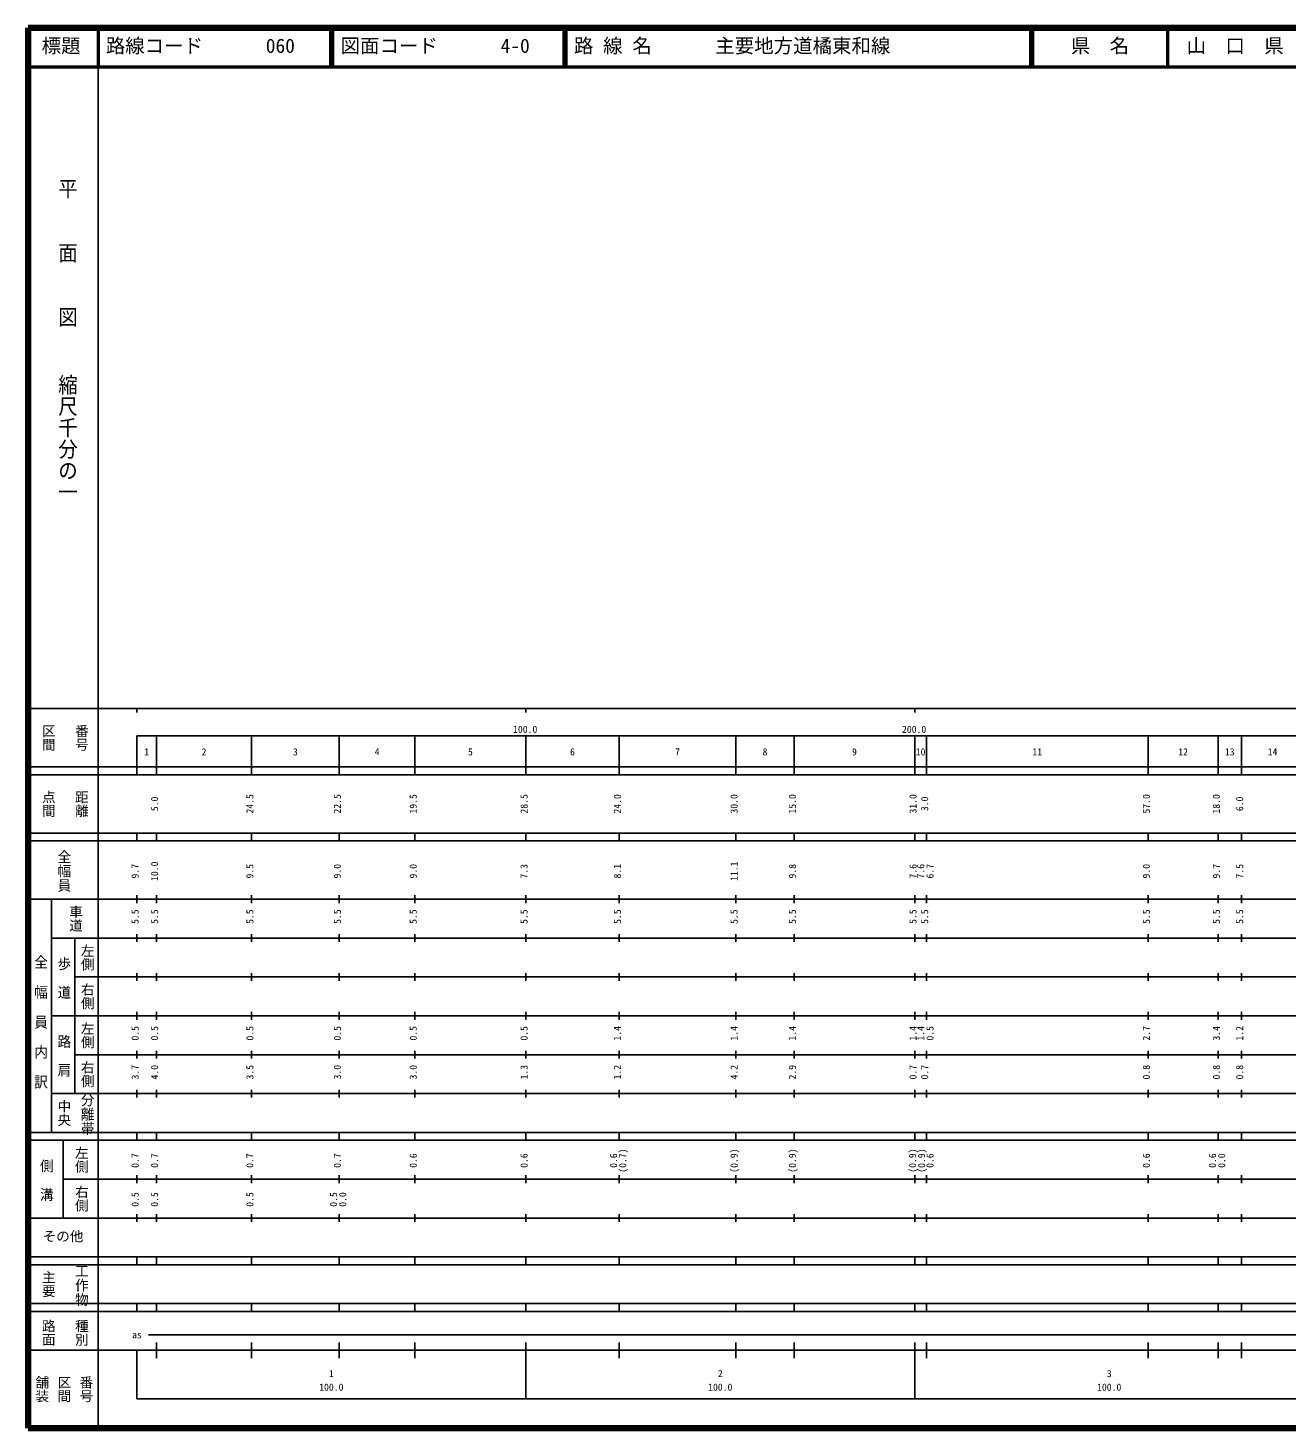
# Model space of a CAD drawing. Units: millimetres on the paper. Extents: x 40 to 680, y 20 to 380.
# Drawn here: x 40 to 363.7, y 20 to 380 of the extents above; entities that cross this region are included whole.
import ezdxf
from ezdxf.enums import TextEntityAlignment as Align

# ---------------------------------------------------------------- set-up
doc = ezdxf.new("R2010")
doc.units = ezdxf.units.MM
for name, color, linetype, lineweight in [('M-TTL', 2, 'Continuous', 140), ('M-TTL-BAND', 7, 'Continuous', 25), ('M-TTL-LINE', 7, 'Continuous', 50)]:
    doc.layers.add(name, color=color, linetype=linetype, lineweight=lineweight)
doc.layers.add('M-TTL-TXT', color=7, linetype='Continuous')
doc.styles.add('@ＭＳ ゴシック', font='')
doc.styles.add('ＭＳ ゴシック', font='')
doc.styles.get('@ＭＳ ゴシック').set_extended_font_data('@MS Gothic')
doc.styles.get('ＭＳ ゴシック').set_extended_font_data('MS Gothic')

msp = doc.modelspace()

# ---------------------------------------------------------------- linework, layer by layer
at = {"layer": 'M-TTL'}
for p, q in [((40, 380), (40, 20)), ((680, 380), (40, 380)), ((40, 20), (680, 20))]:
    msp.add_line(p, q, dxfattribs=at)
at = {"layer": 'M-TTL-BAND'}
for p, q in [((58, 370), (58, 20)), ((40, 205), (579, 205)), ((68, 205), (68, 204)), ((168, 205), (168, 204)), ((268, 205), (268, 204)), ((68, 198), (579, 198)), ((68, 198), (68, 188)), ((73, 188), (73, 198)), ((97.5, 188), (97.5, 198)), ((120, 188), (120, 198)), ((139.5, 188), (139.5, 198)), ((168, 188), (168, 198)), ((192, 188), (192, 198)), ((222, 188), (222, 198)), ((237, 188), (237, 198)), ((268, 188), (268, 198)), ((271, 188), (271, 198)), ((328, 188), (328, 198)), ((346, 188), (346, 198)), ((352, 188), (352, 198)), ((40, 190), (579, 190)), ((40, 188), (579, 188)), ((40, 173), (579, 173)), ((68, 171), (68, 173)), ((73, 171), (73, 173)), ((97.5, 171), (97.5, 173)), ((120, 171), (120, 173)), ((139.5, 171), (139.5, 173)), ((168, 171), (168, 173)), ((192, 171), (192, 173)), ((222, 171), (222, 173)), ((237, 171), (237, 173)), ((268, 171), (268, 173)), ((271, 171), (271, 173)), ((328, 171), (328, 173)), ((346, 171), (346, 173)), ((352, 171), (352, 173)), ((40, 171), (579, 171)), ((40, 156), (579, 156)), ((46, 96), (46, 156)), ((68, 155), (68, 157)), ((73, 155), (73, 157)), ((97.5, 155), (97.5, 157)), ((120, 155), (120, 157)), ((139.5, 155), (139.5, 157)), ((168, 155), (168, 157)), ((192, 155), (192, 157)), ((222, 155), (222, 157)), ((237, 155), (237, 157)), ((268, 155), (268, 157)), ((271, 155), (271, 157)), ((328, 155), (328, 157)), ((346, 155), (346, 157)), ((352, 155), (352, 157)), ((46, 146), (579, 146)), ((52, 146), (52, 106)), ((68, 145), (68, 147)), ((73, 145), (73, 147)), ((97.5, 145), (97.5, 147)), ((120, 145), (120, 147)), ((139.5, 145), (139.5, 147)), ((168, 145), (168, 147)), ((192, 145), (192, 147)), ((222, 145), (222, 147)), ((237, 145), (237, 147)), ((268, 145), (268, 147)), ((271, 145), (271, 147)), ((328, 145), (328, 147)), ((346, 145), (346, 147)), ((352, 145), (352, 147)), ((68, 135), (68, 137)), ((73, 135), (73, 137)), ((97.5, 135), (97.5, 137)), ((120, 135), (120, 137)), ((139.5, 135), (139.5, 137)), ((168, 135), (168, 137)), ((192, 135), (192, 137)), ((222, 135), (222, 137)), ((237, 135), (237, 137)), ((268, 135), (268, 137)), ((271, 135), (271, 137)), ((328, 135), (328, 137)), ((346, 135), (346, 137)), ((352, 135), (352, 137)), ((52, 136), (579, 136)), ((46, 126), (579, 126)), ((68, 125), (68, 127)), ((73, 125), (73, 127)), ((97.5, 125), (97.5, 127)), ((120, 125), (120, 127)), ((139.5, 125), (139.5, 127)), ((168, 125), (168, 127)), ((192, 125), (192, 127)), ((222, 125), (222, 127)), ((237, 125), (237, 127)), ((268, 125), (268, 127)), ((271, 125), (271, 127)), ((328, 125), (328, 127)), ((346, 125), (346, 127)), ((352, 125), (352, 127)), ((52, 116), (579, 116)), ((68, 115), (68, 117)), ((73, 115), (73, 117)), ((97.5, 115), (97.5, 117)), ((120, 115), (120, 117)), ((139.5, 115), (139.5, 117)), ((168, 115), (168, 117)), ((192, 115), (192, 117)), ((222, 115), (222, 117)), ((237, 115), (237, 117)), ((268, 115), (268, 117)), ((271, 115), (271, 117)), ((328, 115), (328, 117)), ((346, 115), (346, 117)), ((352, 115), (352, 117)), ((46, 106), (579, 106)), ((68, 105), (68, 107)), ((73, 105), (73, 107)), ((97.5, 105), (97.5, 107)), ((120, 105), (120, 107)), ((139.5, 105), (139.5, 107)), ((168, 105), (168, 107)), ((192, 105), (192, 107)), ((222, 105), (222, 107)), ((237, 105), (237, 107)), ((268, 105), (268, 107)), ((271, 105), (271, 107)), ((328, 105), (328, 107)), ((346, 105), (346, 107)), ((352, 105), (352, 107)), ((40, 96), (579, 96)), ((40, 94), (579, 94)), ((49, 94), (49, 74)), ((68, 94), (68, 96)), ((73, 94), (73, 96)), ((97.5, 94), (97.5, 96)), ((120, 94), (120, 96)), ((139.5, 94), (139.5, 96)), ((168, 94), (168, 96)), ((192, 94), (192, 96)), ((222, 94), (222, 96)), ((237, 94), (237, 96)), ((268, 94), (268, 96)), ((271, 94), (271, 96)), ((328, 94), (328, 96)), ((346, 94), (346, 96)), ((352, 94), (352, 96)), ((49, 84), (579, 84)), ((68, 83), (68, 85)), ((73, 83), (73, 85)), ((97.5, 83), (97.5, 85)), ((120, 83), (120, 85)), ((139.5, 83), (139.5, 85)), ((168, 83), (168, 85)), ((192, 83), (192, 85)), ((222, 83), (222, 85)), ((237, 83), (237, 85)), ((268, 83), (268, 85)), ((271, 83), (271, 85)), ((328, 83), (328, 85)), ((346, 83), (346, 85)), ((352, 83), (352, 85)), ((40, 74), (579, 74)), ((68, 73), (68, 75)), ((73, 73), (73, 75)), ((97.5, 73), (97.5, 75)), ((120, 73), (120, 75)), ((139.5, 73), (139.5, 75)), ((168, 73), (168, 75)), ((192, 73), (192, 75)), ((222, 73), (222, 75)), ((237, 73), (237, 75)), ((268, 73), (268, 75)), ((271, 73), (271, 75)), ((328, 73), (328, 75)), ((346, 73), (346, 75)), ((352, 73), (352, 75)), ((40, 64), (579, 64)), ((40, 62), (579, 62)), ((68, 62), (68, 64)), ((73, 62), (73, 64)), ((97.5, 62), (97.5, 64)), ((120, 62), (120, 64)), ((139.5, 62), (139.5, 64)), ((168, 62), (168, 64)), ((192, 62), (192, 64)), ((222, 62), (222, 64)), ((237, 62), (237, 64)), ((268, 62), (268, 64)), ((271, 62), (271, 64)), ((328, 62), (328, 64)), ((346, 62), (346, 64)), ((352, 62), (352, 64)), ((40, 52), (579, 52)), ((68, 50), (68, 52)), ((73, 50), (73, 52)), ((97.5, 50), (97.5, 52)), ((120, 50), (120, 52)), ((139.5, 50), (139.5, 52)), ((168, 50), (168, 52)), ((192, 50), (192, 52)), ((222, 50), (222, 52)), ((237, 50), (237, 52)), ((268, 50), (268, 52)), ((271, 50), (271, 52)), ((328, 50), (328, 52)), ((346, 50), (346, 52)), ((352, 50), (352, 52)), ((40, 50), (579, 50)), ((71, 44), (555, 44)), ((40, 40), (579, 40)), ((68, 40), (68, 27.5)), ((73, 38), (73, 42)), ((97.5, 38), (97.5, 42)), ((120, 38), (120, 42)), ((139.5, 38), (139.5, 42)), ((168, 27.5), (168, 42)), ((192, 38), (192, 42)), ((222, 38), (222, 42)), ((237, 38), (237, 42)), ((268, 27.5), (268, 42)), ((271, 38), (271, 42)), ((328, 38), (328, 42)), ((346, 38), (346, 42)), ((352, 38), (352, 42)), ((68, 27.5), (579, 27.5))]:
    msp.add_line(p, q, dxfattribs=at)
at = {"layer": 'M-TTL-LINE'}
for p, q in [((58, 380), (58, 370)), ((117.75, 380), (117.75, 370)), ((118.25, 380), (118.25, 370)), ((177.75, 380), (177.75, 370)), ((178.25, 380), (178.25, 370)), ((297.75, 380), (297.75, 370)), ((298.25, 380), (298.25, 370)), ((333, 380), (333, 370)), ((40, 370), (680, 370))]:
    msp.add_line(p, q, dxfattribs=at)

# ---------------------------------------------------------------- texts
at = {"layer": 'M-TTL-BAND', "style": '@ＭＳ ゴシック'}
for s, height, width, p in [('平\u3000\u3000面\u3000\u3000図', 3.666, 1.1, (47.277, 341.475)), ('縮尺千分の一', 3.666, 1.1, (47.277, 291.03)), ('全幅員', 2.566, 1.05, (47.25, 168.75)), ('全\u3000幅\u3000員\u3000内\u3000訳', 2.566, 1.1, (41.25, 141.75)), ('歩\u3000道', 2.566, 1.05, (47.25, 141.25)), ('路\u3000肩', 2.566, 1.05, (47.25, 121.25)), ('分離帯', 2.566, 1.05, (53.25, 106.25)), ('側\u3000溝', 2.566, 1.05, (42.75, 89.25)), ('工作物', 2.566, 1.05, (51.75, 62.25))]:
    msp.add_text(s, height=height, rotation=270, dxfattribs=dict(at, width=width)).set_placement(p, align=Align.BOTTOM_LEFT)
at = {"layer": 'M-TTL-BAND'}
for s, height, rotation, style, p in [('区間', 2.566, 270, '@ＭＳ ゴシック', (43.25, 201)), ('番号', 2.566, 270, '@ＭＳ ゴシック', (51.75, 201)), ('点間', 2.566, 270, '@ＭＳ ゴシック', (43.25, 184)), ('距離', 2.566, 270, '@ＭＳ ゴシック', (51.75, 184)), ('5.0', 1.833, 90, 'ＭＳ ゴシック', (74, 178.625)), ('24.5', 1.833, 90, 'ＭＳ ゴシック', (98.5, 178)), ('22.5', 1.833, 90, 'ＭＳ ゴシック', (121, 178)), ('19.5', 1.833, 90, 'ＭＳ ゴシック', (140.5, 178)), ('28.5', 1.833, 90, 'ＭＳ ゴシック', (169, 178)), ('24.0', 1.833, 90, 'ＭＳ ゴシック', (193, 178)), ('30.0', 1.833, 90, 'ＭＳ ゴシック', (223, 178)), ('15.0', 1.833, 90, 'ＭＳ ゴシック', (238, 178)), ('31.0', 1.833, 90, 'ＭＳ ゴシック', (269, 178)), ('3.0', 1.833, 90, 'ＭＳ ゴシック', (272, 178.625)), ('57.0', 1.833, 90, 'ＭＳ ゴシック', (329, 178)), ('18.0', 1.833, 90, 'ＭＳ ゴシック', (347, 178)), ('6.0', 1.833, 90, 'ＭＳ ゴシック', (353, 178.625)), ('9.7', 1.833, 90, 'ＭＳ ゴシック', (69, 161.299)), ('10.0', 1.833, 90, 'ＭＳ ゴシック', (74, 160.674)), ('9.5', 1.833, 90, 'ＭＳ ゴシック', (98.5, 161.299)), ('9.0', 1.833, 90, 'ＭＳ ゴシック', (121, 161.299)), ('9.0', 1.833, 90, 'ＭＳ ゴシック', (140.5, 161.299)), ('7.3', 1.833, 90, 'ＭＳ ゴシック', (169, 161.299)), ('8.1', 1.833, 90, 'ＭＳ ゴシック', (193, 161.299)), ('11.1', 1.833, 90, 'ＭＳ ゴシック', (223, 160.674)), ('9.8', 1.833, 90, 'ＭＳ ゴシック', (238, 161.299)), ('7.6', 1.833, 90, 'ＭＳ ゴシック', (269, 161.299)), ('7.6', 1.833, 90, 'ＭＳ ゴシック', (271, 161.299)), ('6.7', 1.833, 90, 'ＭＳ ゴシック', (273.37, 161.299)), ('9.0', 1.833, 90, 'ＭＳ ゴシック', (329, 161.299)), ('9.7', 1.833, 90, 'ＭＳ ゴシック', (347, 161.299)), ('7.5', 1.833, 90, 'ＭＳ ゴシック', (353, 161.299)), ('車道', 2.566, 270, '@ＭＳ ゴシック', (50.25, 154.5)), ('5.5', 1.833, 90, 'ＭＳ ゴシック', (69, 149.625)), ('5.5', 1.833, 90, 'ＭＳ ゴシック', (74, 149.625)), ('5.5', 1.833, 90, 'ＭＳ ゴシック', (98.5, 149.625)), ('5.5', 1.833, 90, 'ＭＳ ゴシック', (121, 149.625)), ('5.5', 1.833, 90, 'ＭＳ ゴシック', (140.5, 149.625)), ('5.5', 1.833, 90, 'ＭＳ ゴシック', (169, 149.625)), ('5.5', 1.833, 90, 'ＭＳ ゴシック', (193, 149.625)), ('5.5', 1.833, 90, 'ＭＳ ゴシック', (223, 149.625)), ('5.5', 1.833, 90, 'ＭＳ ゴシック', (238, 149.625)), ('5.5', 1.833, 90, 'ＭＳ ゴシック', (269, 149.625)), ('5.5', 1.833, 90, 'ＭＳ ゴシック', (272, 149.625)), ('5.5', 1.833, 90, 'ＭＳ ゴシック', (329, 149.625)), ('5.5', 1.833, 90, 'ＭＳ ゴシック', (347, 149.625)), ('5.5', 1.833, 90, 'ＭＳ ゴシック', (353, 149.625)), ('左側', 2.566, 270, '@ＭＳ ゴシック', (53.25, 144.5)), ('右側', 2.566, 270, '@ＭＳ ゴシック', (53.25, 134.5)), ('左側', 2.566, 270, '@ＭＳ ゴシック', (53.25, 124.5)), ('0.5', 1.833, 90, 'ＭＳ ゴシック', (69, 119.625)), ('0.5', 1.833, 90, 'ＭＳ ゴシック', (74, 119.625)), ('0.5', 1.833, 90, 'ＭＳ ゴシック', (98.5, 119.625)), ('0.5', 1.833, 90, 'ＭＳ ゴシック', (121, 119.625)), ('0.5', 1.833, 90, 'ＭＳ ゴシック', (140.5, 119.625)), ('0.5', 1.833, 90, 'ＭＳ ゴシック', (169, 119.625)), ('1.4', 1.833, 90, 'ＭＳ ゴシック', (193, 119.625)), ('1.4', 1.833, 90, 'ＭＳ ゴシック', (223, 119.625)), ('1.4', 1.833, 90, 'ＭＳ ゴシック', (238, 119.625)), ('1.4', 1.833, 90, 'ＭＳ ゴシック', (269, 119.625)), ('1.4', 1.833, 90, 'ＭＳ ゴシック', (271, 119.625)), ('0.5', 1.833, 90, 'ＭＳ ゴシック', (273.37, 119.625)), ('2.7', 1.833, 90, 'ＭＳ ゴシック', (329, 119.625)), ('3.4', 1.833, 90, 'ＭＳ ゴシック', (347, 119.625)), ('1.2', 1.833, 90, 'ＭＳ ゴシック', (353, 119.625)), ('右側', 2.566, 270, '@ＭＳ ゴシック', (53.25, 114.5)), ('3.7', 1.833, 90, 'ＭＳ ゴシック', (69, 109.625)), ('4.0', 1.833, 90, 'ＭＳ ゴシック', (74, 109.625)), ('3.5', 1.833, 90, 'ＭＳ ゴシック', (98.5, 109.625)), ('3.0', 1.833, 90, 'ＭＳ ゴシック', (121, 109.625)), ('3.0', 1.833, 90, 'ＭＳ ゴシック', (140.5, 109.625)), ('1.3', 1.833, 90, 'ＭＳ ゴシック', (169, 109.625)), ('1.2', 1.833, 90, 'ＭＳ ゴシック', (193, 109.625)), ('4.2', 1.833, 90, 'ＭＳ ゴシック', (223, 109.625)), ('2.9', 1.833, 90, 'ＭＳ ゴシック', (238, 109.625)), ('0.7', 1.833, 90, 'ＭＳ ゴシック', (269, 109.625)), ('0.7', 1.833, 90, 'ＭＳ ゴシック', (272, 109.625)), ('0.8', 1.833, 90, 'ＭＳ ゴシック', (329, 109.625)), ('0.8', 1.833, 90, 'ＭＳ ゴシック', (347, 109.625)), ('0.8', 1.833, 90, 'ＭＳ ゴシック', (353, 109.625)), ('中央', 2.566, 270, '@ＭＳ ゴシック', (47.25, 104.5)), ('左側', 2.566, 270, '@ＭＳ ゴシック', (51.75, 92.5)), ('0.7', 1.833, 90, 'ＭＳ ゴシック', (69, 86.889)), ('0.7', 1.833, 90, 'ＭＳ ゴシック', (74, 86.889)), ('0.7', 1.833, 90, 'ＭＳ ゴシック', (98.5, 86.889)), ('0.7', 1.833, 90, 'ＭＳ ゴシック', (121, 86.889)), ('0.6', 1.833, 90, 'ＭＳ ゴシック', (140.5, 86.889)), ('0.6', 1.833, 90, 'ＭＳ ゴシック', (169, 86.889)), ('0.6', 1.833, 90, 'ＭＳ ゴシック', (192, 86.889)), ('(0.7)', 1.833, 90, 'ＭＳ ゴシック', (194.37, 85.639)), ('(0.9)', 1.833, 90, 'ＭＳ ゴシック', (223, 85.639)), ('(0.9)', 1.833, 90, 'ＭＳ ゴシック', (238, 85.639)), ('(0.9)', 1.833, 90, 'ＭＳ ゴシック', (268.9, 85.639)), ('(0.9)', 1.833, 90, 'ＭＳ ゴシック', (271.2, 85.639)), ('0.6', 1.833, 90, 'ＭＳ ゴシック', (273.37, 86.889)), ('0.6', 1.833, 90, 'ＭＳ ゴシック', (329, 86.889)), ('0.6', 1.833, 90, 'ＭＳ ゴシック', (346, 86.889)), ('0.0', 1.833, 90, 'ＭＳ ゴシック', (348.37, 86.889)), ('右側', 2.566, 270, '@ＭＳ ゴシック', (51.75, 82.5)), ('0.5', 1.833, 90, 'ＭＳ ゴシック', (69, 76.889)), ('0.5', 1.833, 90, 'ＭＳ ゴシック', (74, 76.889)), ('0.5', 1.833, 90, 'ＭＳ ゴシック', (98.5, 76.889)), ('0.5', 1.833, 90, 'ＭＳ ゴシック', (120, 76.889)), ('0.0', 1.833, 90, 'ＭＳ ゴシック', (122.37, 76.889)), ('主要', 2.566, 270, '@ＭＳ ゴシック', (43.25, 60.5)), ('路面', 2.566, 270, '@ＭＳ ゴシック', (43.25, 48)), ('種別', 2.566, 270, '@ＭＳ ゴシック', (51.75, 48)), ('舗装', 2.566, 270, '@ＭＳ ゴシック', (41.583, 33.5)), ('区間', 2.566, 270, '@ＭＳ ゴシック', (47.25, 33.5)), ('番号', 2.566, 270, '@ＭＳ ゴシック', (52.917, 33.5))]:
    msp.add_text(s, height=height, rotation=rotation, dxfattribs=dict(at, style=style)).set_placement(p, align=Align.BOTTOM_LEFT)
at = {"layer": 'M-TTL-BAND', "style": 'ＭＳ ゴシック'}
for s, height, p in [('100.0', 1.833, (164.719, 198.195)), ('200.0', 1.833, (264.719, 198.195)), ('1', 1.833, (69.875, 192.405)), ('2', 1.833, (84.625, 192.405)), ('3', 1.833, (108.125, 192.405)), ('4', 1.833, (129.125, 192.405)), ('5', 1.833, (153.125, 192.405)), ('6', 1.833, (179.375, 192.405)), ('7', 1.833, (206.375, 192.405)), ('8', 1.833, (228.875, 192.405)), ('9', 1.833, (251.875, 192.405)), ('10', 1.833, (268.25, 192.405)), ('11', 1.833, (298.25, 192.405)), ('12', 1.833, (335.75, 192.405)), ('13', 1.833, (347.75, 192.405)), ('14', 1.833, (358.75, 192.405)), ('その他', 2.566, (43.75, 67.25)), ('as', 1.833, (66.75, 42.5)), ('1', 1.833, (117.375, 32.523)), ('2', 1.833, (217.375, 32.523)), ('3', 1.833, (317.375, 32.523)), ('100.0', 1.833, (114.875, 29.033)), ('100.0', 1.833, (214.875, 29.033)), ('100.0', 1.833, (314.875, 29.033))]:
    msp.add_text(s, height=height, dxfattribs=at).set_placement(p, align=Align.BOTTOM_LEFT)
at = {"layer": 'M-TTL-TXT', "style": 'ＭＳ ゴシック'}
for s, p in [('標題', (43.5, 372.5)), ('路線コード', (60, 372.5)), ('060', (101.142, 372.5)), ('図面コード', (120.38, 372.5)), ('4-0', (161.521, 372.5)), ('路 線 名', (180.38, 372.5)), ('主要地方道橘東和線', (216.734, 372.5)), ('県\u3000名', (308.125, 372.5)), ('山\u3000口\u3000県', (337.875, 372.5))]:
    msp.add_text(s, height=3.666, dxfattribs=at).set_placement(p, align=Align.BOTTOM_LEFT)

doc.saveas('drawing.dxf')
